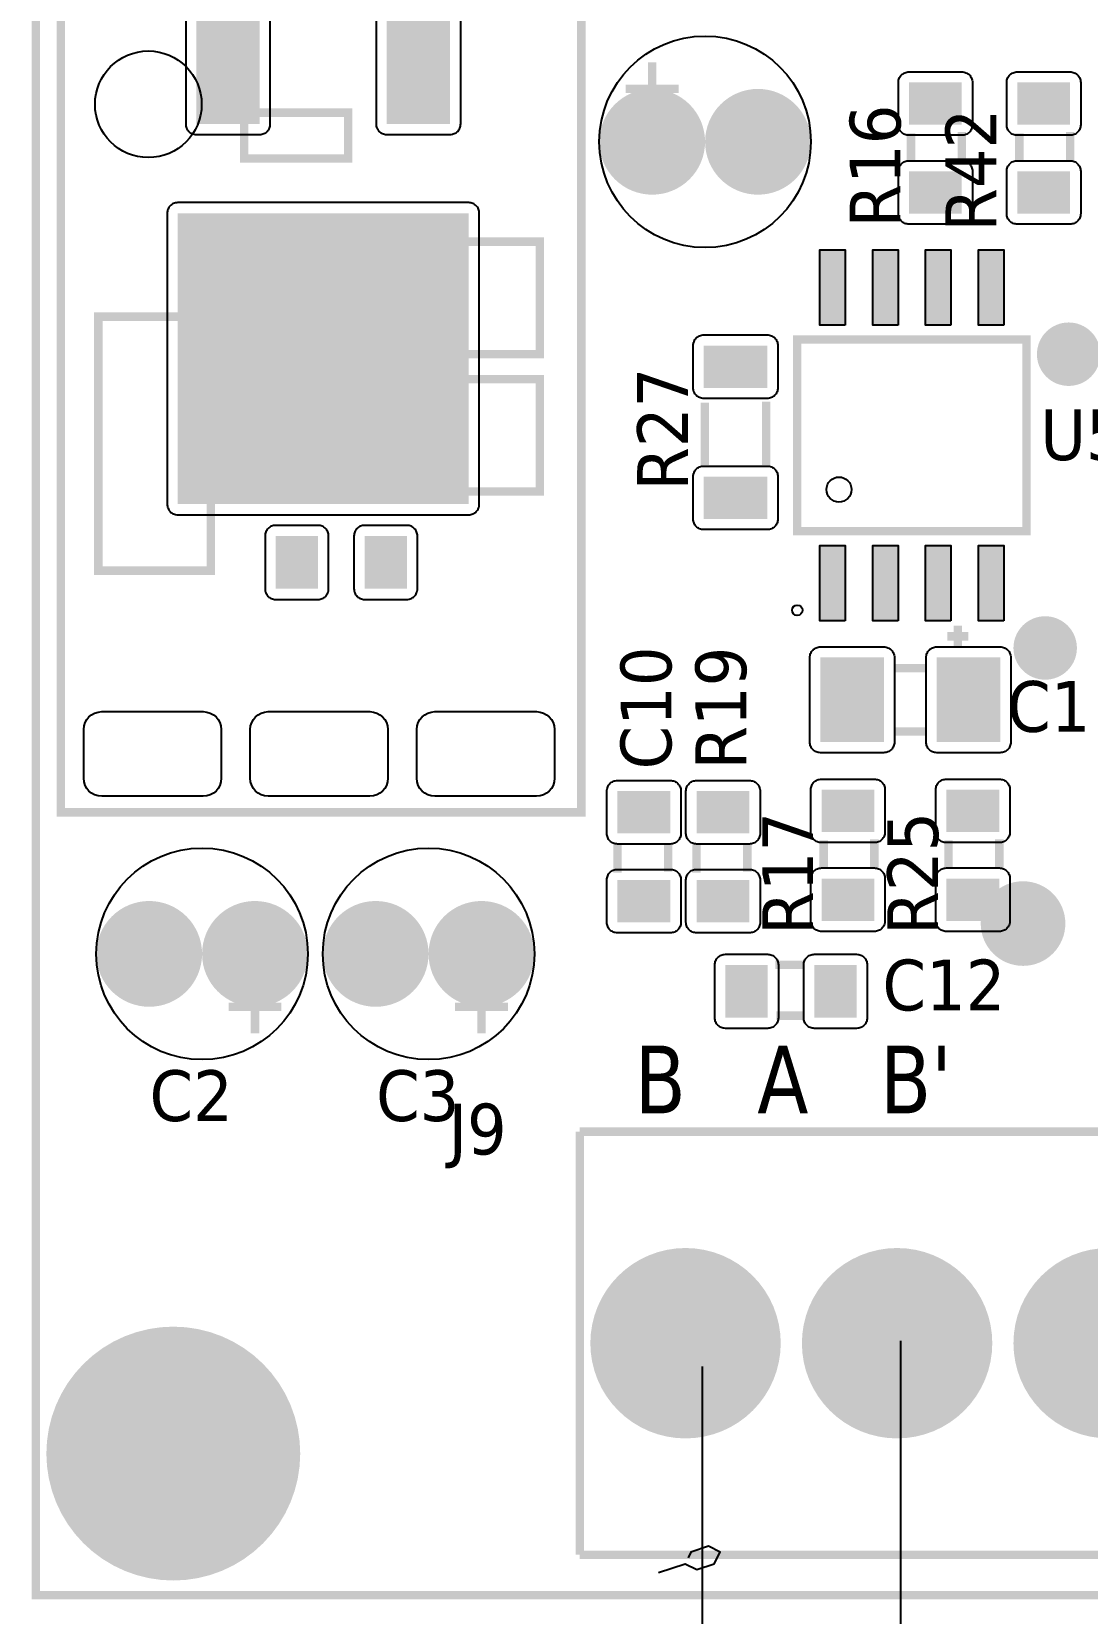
# Model space of a CAD drawing. Header units: millimetres. Extents: x 123.5 to 144.3, y 105.4 to 121.6.
# Drawn here: x 125.494 to 127.29, y 111.081 to 113.773 of the extents above; entities that cross this region are included whole.
import ezdxf

# ---------------------------------------------------------------- set-up
doc = ezdxf.new("R2010")
doc.units = ezdxf.units.MM
for name, color, linetype in [('DESC', 250, 'Continuous'), ('WIREFIXED', 7, 'Continuous'), ('WIRES', 7, 'Continuous')]:
    doc.layers.add(name, color=color, linetype=linetype)
doc.styles.get("Standard").update_dxf_attribs({"font": 'tahoma.ttf'})

# ---------------------------------------------------------------- blocks, each defined once
blk = doc.blocks.new('RPAD')
blk.add_trace([(-0.5, -0.5), (-0.5, 0.5), (0.5, -0.5), (0.5, 0.5)])
blk = doc.blocks.new('EPAD')
at = {"const_width": 0.5}
blk.add_lwpolyline([(-0.25, 0, 1), (0.25, 0, 1)], format="xyb", close=True, dxfattribs=at)
blk = doc.blocks.new('DIELEC-AUT006')
for points, const_width in [([(145.7768, 111.1683), (155.7749, 111.1683), (155.7749, 115.8809), (145.7768, 115.8809), (145.7768, 111.1683)], 0.012), ([(145.7768, 111.1683), (155.7749, 111.1683), (155.7749, 115.8809), (145.7768, 115.8809), (145.7768, 111.1683)], 0.012), ([(145.7768, 111.1683), (155.7749, 111.1683), (155.7749, 115.8809), (145.7768, 115.8809), (145.7768, 111.1683)], 0.012), ([(145.8123, 112.2785), (146.5504, 112.2785), (146.5504, 113.6663), (145.8123, 113.6663), (145.8123, 112.2785)], 0.012), ([(145.8123, 112.2785), (146.5504, 112.2785), (146.5504, 113.6663), (145.8123, 113.6663), (145.8123, 112.2785)], 0.012), ([(145.8123, 112.2785), (146.5504, 112.2785), (146.5504, 113.6663), (145.8123, 113.6663), (145.8123, 112.2785)], 0.012), ([(146.6508, 113.3418), (146.6508, 113.2668)], 0.012), ([(146.6508, 113.3418), (146.6508, 113.2668)], 0.012), ([(146.6508, 113.3418), (146.6508, 113.2668)], 0.012), ([(146.6133, 113.3043), (146.6883, 113.3043)], 0.012), ([(146.6133, 113.3043), (146.6883, 113.3043)], 0.012), ([(146.6133, 113.3043), (146.6883, 113.3043)], 0.012), ([(146.0721, 113.2057), (146.2197, 113.2057), (146.2197, 113.2707), (146.0721, 113.2707), (146.0721, 113.2057)], 0.012), ([(146.0721, 113.2057), (146.2197, 113.2057), (146.2197, 113.2707), (146.0721, 113.2707), (146.0721, 113.2057)], 0.012), ([(146.0721, 113.2057), (146.2197, 113.2057), (146.2197, 113.2707), (146.0721, 113.2707), (146.0721, 113.2057)], 0.012), ([(147.0179, 113.201), (147.0179, 113.2415)], 0.012), ([(147.0179, 113.201), (147.0179, 113.2415)], 0.012), ([(147.0179, 113.201), (147.0179, 113.2415)], 0.012), ([(147.0899, 113.201), (147.0899, 113.243)], 0.012), ([(147.0899, 113.201), (147.0899, 113.243)], 0.012), ([(147.0899, 113.201), (147.0899, 113.243)], 0.012), ([(147.1715, 113.201), (147.1715, 113.2415)], 0.012), ([(147.1715, 113.201), (147.1715, 113.2415)], 0.012), ([(147.1715, 113.201), (147.1715, 113.2415)], 0.012), ([(147.2435, 113.201), (147.2435, 113.243)], 0.012), ([(147.2435, 113.201), (147.2435, 113.243)], 0.012), ([(147.2435, 113.201), (147.2435, 113.243)], 0.012), ([(146.1312, 112.9281), (146.4914, 112.9281), (146.4914, 113.0876), (146.1312, 113.0876), (146.1312, 112.9281)], 0.012), ([(146.1312, 112.9281), (146.4914, 112.9281), (146.4914, 113.0876), (146.1312, 113.0876), (146.1312, 112.9281)], 0.012), ([(146.1312, 112.9281), (146.4914, 112.9281), (146.4914, 113.0876), (146.1312, 113.0876), (146.1312, 112.9281)], 0.012), ([(145.8654, 112.6211), (146.0249, 112.6211), (146.0249, 112.9813), (145.8654, 112.9813), (145.8654, 112.6211)], 0.012), ([(145.8654, 112.6211), (146.0249, 112.6211), (146.0249, 112.9813), (145.8654, 112.9813), (145.8654, 112.6211)], 0.012), ([(145.8654, 112.6211), (146.0249, 112.6211), (146.0249, 112.9813), (145.8654, 112.9813), (145.8654, 112.6211)], 0.012), ([(147.1814, 112.6772), (147.1814, 112.9488), (146.8566, 112.9488), (146.8566, 112.6772), (147.1814, 112.6772)], 0.0118), ([(147.1814, 112.6772), (147.1814, 112.9488), (146.8566, 112.9488), (146.8566, 112.6772), (147.1814, 112.6772)], 0.0118), ([(147.1814, 112.6772), (147.1814, 112.9488), (146.8566, 112.9488), (146.8566, 112.6772), (147.1814, 112.6772)], 0.0118), ([(146.1312, 112.7333), (146.4914, 112.7333), (146.4914, 112.8927), (146.1312, 112.8927), (146.1312, 112.7333)], 0.012), ([(146.1312, 112.7333), (146.4914, 112.7333), (146.4914, 112.8927), (146.1312, 112.8927), (146.1312, 112.7333)], 0.012), ([(146.1312, 112.7333), (146.4914, 112.7333), (146.4914, 112.8927), (146.1312, 112.8927), (146.1312, 112.7333)], 0.012), ([(146.7254, 112.8594), (146.7254, 112.7709)], 0.012), ([(146.7254, 112.8594), (146.7254, 112.7709)], 0.012), ([(146.7254, 112.8594), (146.7254, 112.7709)], 0.012), ([(146.8124, 112.8609), (146.8124, 112.7709)], 0.012), ([(146.8124, 112.8609), (146.8124, 112.7709)], 0.012), ([(146.8124, 112.8609), (146.8124, 112.7709)], 0.012), ([(147.0693, 112.528), (147.0993, 112.528)], 0.012), ([(147.0693, 112.528), (147.0993, 112.528)], 0.012), ([(147.0693, 112.528), (147.0993, 112.528)], 0.012), ([(147.0843, 112.543), (147.0843, 112.513)], 0.012), ([(147.0843, 112.543), (147.0843, 112.513)], 0.012), ([(147.0843, 112.543), (147.0843, 112.513)], 0.012), ([(146.9943, 112.483), (147.0393, 112.483)], 0.012), ([(146.9943, 112.483), (147.0393, 112.483)], 0.012), ([(146.9943, 112.483), (147.0393, 112.483)], 0.012), ([(146.9943, 112.393), (147.0393, 112.393)], 0.012), ([(146.9943, 112.393), (147.0393, 112.393)], 0.012), ([(146.9943, 112.393), (147.0393, 112.393)], 0.012), ([(146.6015, 112.235), (146.6015, 112.193)], 0.012), ([(146.6015, 112.235), (146.6015, 112.193)], 0.012), ([(146.6015, 112.235), (146.6015, 112.193)], 0.012), ([(146.6735, 112.235), (146.6735, 112.1945)], 0.012), ([(146.6735, 112.235), (146.6735, 112.1945)], 0.012), ([(146.6735, 112.235), (146.6735, 112.1945)], 0.012), ([(146.7137, 112.235), (146.7137, 112.193)], 0.012), ([(146.7137, 112.235), (146.7137, 112.193)], 0.012), ([(146.7137, 112.235), (146.7137, 112.193)], 0.012), ([(146.7857, 112.235), (146.7857, 112.1945)], 0.012), ([(146.7857, 112.235), (146.7857, 112.1945)], 0.012), ([(146.7857, 112.235), (146.7857, 112.1945)], 0.012), ([(146.8939, 112.198), (146.8939, 112.2385)], 0.012), ([(146.8939, 112.198), (146.8939, 112.2385)], 0.012), ([(146.8939, 112.198), (146.8939, 112.2385)], 0.012), ([(146.9659, 112.198), (146.9659, 112.24)], 0.012), ([(146.9659, 112.198), (146.9659, 112.24)], 0.012), ([(146.9659, 112.198), (146.9659, 112.24)], 0.012), ([(147.0711, 112.198), (147.0711, 112.2385)], 0.012), ([(147.0711, 112.198), (147.0711, 112.2385)], 0.012), ([(147.0711, 112.198), (147.0711, 112.2385)], 0.012), ([(147.1431, 112.198), (147.1431, 112.24)], 0.012), ([(147.1431, 112.198), (147.1431, 112.24)], 0.012), ([(147.1431, 112.198), (147.1431, 112.24)], 0.012), ([(146.8672, 112.0621), (146.8252, 112.0621)], 0.012), ([(146.8672, 112.0621), (146.8252, 112.0621)], 0.012), ([(146.8672, 112.0621), (146.8252, 112.0621)], 0.012), ([(146.0875, 111.9652), (146.0875, 112.0402)], 0.012), ([(146.0875, 111.9652), (146.0875, 112.0402)], 0.012), ([(146.0875, 111.9652), (146.0875, 112.0402)], 0.012), ([(146.4087, 111.9652), (146.4087, 112.0402)], 0.012), ([(146.4087, 111.9652), (146.4087, 112.0402)], 0.012), ([(146.4087, 111.9652), (146.4087, 112.0402)], 0.012), ([(146.125, 112.0027), (146.05, 112.0027)], 0.012), ([(146.125, 112.0027), (146.05, 112.0027)], 0.012), ([(146.125, 112.0027), (146.05, 112.0027)], 0.012), ([(146.4462, 112.0027), (146.3712, 112.0027)], 0.012), ([(146.4462, 112.0027), (146.3712, 112.0027)], 0.012), ([(146.4462, 112.0027), (146.3712, 112.0027)], 0.012), ([(146.8672, 111.9901), (146.8267, 111.9901)], 0.012), ([(146.8672, 111.9901), (146.8267, 111.9901)], 0.012), ([(146.8672, 111.9901), (146.8267, 111.9901)], 0.012), ([(146.5481, 111.8256), (146.5481, 111.2256)], 0.012), ([(147.4481, 111.8256), (146.5481, 111.8256)], 0.012), ([(146.5481, 111.8256), (146.5481, 111.2256)], 0.012), ([(147.4481, 111.8256), (146.5481, 111.8256)], 0.012), ([(146.5481, 111.8256), (146.5481, 111.2256)], 0.012), ([(147.4481, 111.8256), (146.5481, 111.8256)], 0.012), ([(146.5481, 111.2256), (147.4481, 111.2256)], 0.012), ([(146.5481, 111.2256), (147.4481, 111.2256)], 0.012), ([(146.5481, 111.2256), (147.4481, 111.2256)], 0.012)]:
    blk.add_lwpolyline(points, dxfattribs=dict(const_width=const_width))
for points in [[(145.9893, 113.4047), (145.9893, 113.2547), (145.9894, 113.2532), (145.9896, 113.2516), (145.99, 113.2502), (145.9905, 113.2488), (145.9911, 113.2475), (145.9918, 113.2463), (145.9927, 113.2451), (145.9936, 113.2441), (145.9947, 113.2431), (145.9958, 113.2422), (145.9971, 113.2415), (145.9984, 113.2409), (145.9998, 113.2404), (146.0012, 113.24), (146.0027, 113.2398), (146.0043, 113.2397), (146.0043, 113.2397), (146.0943, 113.2397), (146.0959, 113.2398), (146.0974, 113.24), (146.0988, 113.2404), (146.1002, 113.2409), (146.1015, 113.2415), (146.1028, 113.2422), (146.1039, 113.2431), (146.105, 113.2441), (146.1059, 113.2451), (146.1068, 113.2463), (146.1075, 113.2475), (146.1081, 113.2488), (146.1086, 113.2502), (146.109, 113.2516), (146.1092, 113.2532), (146.1093, 113.2547), (146.1093, 113.4047)], [(146.2593, 113.4047), (146.2593, 113.2547), (146.2594, 113.2532), (146.2596, 113.2516), (146.26, 113.2502), (146.2605, 113.2488), (146.2611, 113.2475), (146.2618, 113.2463), (146.2627, 113.2451), (146.2636, 113.2441), (146.2647, 113.2431), (146.2658, 113.2422), (146.2671, 113.2415), (146.2684, 113.2409), (146.2698, 113.2404), (146.2712, 113.24), (146.2727, 113.2398), (146.2743, 113.2397), (146.2743, 113.2397), (146.3643, 113.2397), (146.3659, 113.2398), (146.3674, 113.24), (146.3688, 113.2404), (146.3702, 113.2409), (146.3715, 113.2415), (146.3728, 113.2422), (146.3739, 113.2431), (146.375, 113.2441), (146.3759, 113.2451), (146.3768, 113.2463), (146.3775, 113.2475), (146.3781, 113.2488), (146.3786, 113.2502), (146.379, 113.2516), (146.3792, 113.2532), (146.3793, 113.2547), (146.3793, 113.4047)]]:
    blk.add_lwpolyline(points)
for points in [[(146.9999, 113.2535), (146.9999, 113.3135), (147, 113.315), (147.0002, 113.3165), (147.0006, 113.318), (147.0011, 113.3194), (147.0017, 113.3207), (147.0024, 113.3219), (147.0033, 113.3231), (147.0042, 113.3241), (147.0053, 113.3251), (147.0065, 113.3259), (147.0077, 113.3267), (147.009, 113.3273), (147.0104, 113.3278), (147.0118, 113.3282), (147.0134, 113.3284), (147.0149, 113.3285), (147.0899, 113.3285), (147.0915, 113.3284), (147.093, 113.3282), (147.0944, 113.3278), (147.0958, 113.3273), (147.0971, 113.3267), (147.0984, 113.3259), (147.0995, 113.3251), (147.1006, 113.3241), (147.1015, 113.3231), (147.1024, 113.3219), (147.1031, 113.3207), (147.1038, 113.3194), (147.1043, 113.318), (147.1046, 113.3165), (147.1048, 113.315), (147.1049, 113.3135), (147.1049, 113.2535), (147.1048, 113.2519), (147.1046, 113.2504), (147.1043, 113.2489), (147.1038, 113.2476), (147.1031, 113.2462), (147.1024, 113.245), (147.1015, 113.2439), (147.1006, 113.2428), (147.0995, 113.2418), (147.0984, 113.241), (147.0971, 113.2402), (147.0958, 113.2396), (147.0944, 113.2391), (147.093, 113.2388), (147.0915, 113.2385), (147.0899, 113.2385), (147.0149, 113.2385), (147.0134, 113.2385), (147.0118, 113.2388), (147.0104, 113.2391), (147.009, 113.2396), (147.0077, 113.2402), (147.0065, 113.241), (147.0053, 113.2418), (147.0042, 113.2428), (147.0033, 113.2439), (147.0024, 113.245), (147.0017, 113.2462), (147.0011, 113.2476), (147.0006, 113.2489), (147.0002, 113.2504), (147, 113.2519), (146.9999, 113.2535)], [(147.1535, 113.2535), (147.1535, 113.3135), (147.1535, 113.315), (147.1538, 113.3165), (147.1541, 113.318), (147.1546, 113.3194), (147.1552, 113.3207), (147.156, 113.3219), (147.1568, 113.3231), (147.1578, 113.3241), (147.1589, 113.3251), (147.16, 113.3259), (147.1612, 113.3267), (147.1626, 113.3273), (147.1639, 113.3278), (147.1654, 113.3282), (147.1669, 113.3284), (147.1685, 113.3285), (147.2435, 113.3285), (147.245, 113.3284), (147.2465, 113.3282), (147.248, 113.3278), (147.2494, 113.3273), (147.2507, 113.3267), (147.2519, 113.3259), (147.2531, 113.3251), (147.2541, 113.3241), (147.2551, 113.3231), (147.2559, 113.3219), (147.2567, 113.3207), (147.2573, 113.3194), (147.2578, 113.318), (147.2582, 113.3165), (147.2584, 113.315), (147.2585, 113.3135), (147.2585, 113.2535), (147.2584, 113.2519), (147.2582, 113.2504), (147.2578, 113.2489), (147.2573, 113.2476), (147.2567, 113.2462), (147.2559, 113.245), (147.2551, 113.2439), (147.2541, 113.2428), (147.2531, 113.2418), (147.2519, 113.241), (147.2507, 113.2402), (147.2494, 113.2396), (147.248, 113.2391), (147.2465, 113.2388), (147.245, 113.2385), (147.2435, 113.2385), (147.1685, 113.2385), (147.1669, 113.2385), (147.1654, 113.2388), (147.1639, 113.2391), (147.1626, 113.2396), (147.1612, 113.2402), (147.16, 113.241), (147.1589, 113.2418), (147.1578, 113.2428), (147.1568, 113.2439), (147.156, 113.245), (147.1552, 113.2462), (147.1546, 113.2476), (147.1541, 113.2489), (147.1538, 113.2504), (147.1535, 113.2519), (147.1535, 113.2535)], [(146.9999, 113.1275), (146.9999, 113.1875), (147, 113.189), (147.0002, 113.1905), (147.0006, 113.192), (147.0011, 113.1934), (147.0017, 113.1947), (147.0024, 113.1959), (147.0033, 113.1971), (147.0042, 113.1981), (147.0053, 113.1991), (147.0065, 113.1999), (147.0077, 113.2007), (147.009, 113.2013), (147.0104, 113.2018), (147.0118, 113.2022), (147.0134, 113.2024), (147.0149, 113.2025), (147.0899, 113.2025), (147.0915, 113.2024), (147.093, 113.2022), (147.0944, 113.2018), (147.0958, 113.2013), (147.0971, 113.2007), (147.0984, 113.1999), (147.0995, 113.1991), (147.1006, 113.1981), (147.1015, 113.1971), (147.1024, 113.1959), (147.1031, 113.1947), (147.1038, 113.1934), (147.1043, 113.192), (147.1046, 113.1905), (147.1048, 113.189), (147.1049, 113.1875), (147.1049, 113.1275), (147.1048, 113.1259), (147.1046, 113.1244), (147.1043, 113.1229), (147.1038, 113.1216), (147.1031, 113.1202), (147.1024, 113.119), (147.1015, 113.1179), (147.1006, 113.1168), (147.0995, 113.1158), (147.0984, 113.115), (147.0971, 113.1142), (147.0958, 113.1136), (147.0944, 113.1131), (147.093, 113.1128), (147.0915, 113.1125), (147.0899, 113.1125), (147.0149, 113.1125), (147.0134, 113.1125), (147.0118, 113.1128), (147.0104, 113.1131), (147.009, 113.1136), (147.0077, 113.1142), (147.0065, 113.115), (147.0053, 113.1158), (147.0042, 113.1168), (147.0033, 113.1179), (147.0024, 113.119), (147.0017, 113.1202), (147.0011, 113.1216), (147.0006, 113.1229), (147.0002, 113.1244), (147, 113.1259), (146.9999, 113.1275)], [(147.1535, 113.1275), (147.1535, 113.1875), (147.1535, 113.189), (147.1538, 113.1905), (147.1541, 113.192), (147.1546, 113.1934), (147.1552, 113.1947), (147.156, 113.1959), (147.1568, 113.1971), (147.1578, 113.1981), (147.1589, 113.1991), (147.16, 113.1999), (147.1612, 113.2007), (147.1626, 113.2013), (147.1639, 113.2018), (147.1654, 113.2022), (147.1669, 113.2024), (147.1685, 113.2025), (147.2435, 113.2025), (147.245, 113.2024), (147.2465, 113.2022), (147.248, 113.2018), (147.2494, 113.2013), (147.2507, 113.2007), (147.2519, 113.1999), (147.2531, 113.1991), (147.2541, 113.1981), (147.2551, 113.1971), (147.2559, 113.1959), (147.2567, 113.1947), (147.2573, 113.1934), (147.2578, 113.192), (147.2582, 113.1905), (147.2584, 113.189), (147.2585, 113.1875), (147.2585, 113.1275), (147.2584, 113.1259), (147.2582, 113.1244), (147.2578, 113.1229), (147.2573, 113.1216), (147.2567, 113.1202), (147.2559, 113.119), (147.2551, 113.1179), (147.2541, 113.1168), (147.2531, 113.1158), (147.2519, 113.115), (147.2507, 113.1142), (147.2494, 113.1136), (147.248, 113.1131), (147.2465, 113.1128), (147.245, 113.1125), (147.2435, 113.1125), (147.1685, 113.1125), (147.1669, 113.1125), (147.1654, 113.1128), (147.1639, 113.1131), (147.1626, 113.1136), (147.1612, 113.1142), (147.16, 113.115), (147.1589, 113.1158), (147.1578, 113.1168), (147.1568, 113.1179), (147.156, 113.119), (147.1552, 113.1202), (147.1546, 113.1216), (147.1541, 113.1229), (147.1538, 113.1244), (147.1535, 113.1259), (147.1535, 113.1275)], [(145.9781, 112.7005), (146.3906, 112.7005), (146.3921, 112.7005), (146.3936, 112.7008), (146.3951, 112.7011), (146.3965, 112.7016), (146.3978, 112.7022), (146.399, 112.703), (146.4002, 112.7038), (146.4012, 112.7048), (146.4022, 112.7059), (146.403, 112.707), (146.4038, 112.7082), (146.4044, 112.7096), (146.4049, 112.7109), (146.4053, 112.7124), (146.4055, 112.7139), (146.4056, 112.7155), (146.4056, 113.128), (146.4055, 113.1295), (146.4053, 113.131), (146.4049, 113.1325), (146.4044, 113.1339), (146.4038, 113.1352), (146.403, 113.1364), (146.4022, 113.1376), (146.4012, 113.1386), (146.4002, 113.1396), (146.399, 113.1404), (146.3978, 113.1412), (146.3965, 113.1418), (146.3951, 113.1423), (146.3936, 113.1427), (146.3921, 113.1429), (146.3906, 113.143), (145.9781, 113.143), (145.9765, 113.1429), (145.975, 113.1427), (145.9735, 113.1423), (145.9721, 113.1418), (145.9708, 113.1412), (145.9696, 113.1404), (145.9684, 113.1396), (145.9674, 113.1386), (145.9664, 113.1376), (145.9656, 113.1364), (145.9648, 113.1352), (145.9642, 113.1339), (145.9637, 113.1325), (145.9634, 113.131), (145.9631, 113.1295), (145.9631, 113.128), (145.9631, 112.7155), (145.9631, 112.7139), (145.9634, 112.7124), (145.9637, 112.7109), (145.9642, 112.7096), (145.9648, 112.7082), (145.9656, 112.707), (145.9664, 112.7059), (145.9674, 112.7048), (145.9684, 112.7038), (145.9696, 112.703), (145.9708, 112.7022), (145.9721, 112.7016), (145.9735, 112.7011), (145.975, 112.7008), (145.9765, 112.7005), (145.9781, 112.7005)], [(146.9245, 112.9694), (146.8885, 112.9694), (146.8885, 113.0759), (146.9245, 113.0759), (146.9245, 112.9694)], [(146.9995, 112.9694), (146.9635, 112.9694), (146.9635, 113.0759), (146.9995, 113.0759), (146.9995, 112.9694)], [(147.0745, 112.9694), (147.0385, 112.9694), (147.0385, 113.0759), (147.0745, 113.0759), (147.0745, 112.9694)], [(147.1495, 112.9694), (147.1135, 112.9694), (147.1135, 113.0759), (147.1495, 113.0759), (147.1495, 112.9694)], [(146.8289, 112.9404), (146.8289, 112.8804), (146.8289, 112.8789), (146.8286, 112.8774), (146.8283, 112.8759), (146.8278, 112.8745), (146.8272, 112.8732), (146.8264, 112.872), (146.8256, 112.8708), (146.8246, 112.8698), (146.8236, 112.8688), (146.8224, 112.8679), (146.8212, 112.8672), (146.8199, 112.8666), (146.8185, 112.8661), (146.817, 112.8657), (146.8155, 112.8655), (146.8139, 112.8654), (146.7239, 112.8654), (146.7224, 112.8655), (146.7209, 112.8657), (146.7194, 112.8661), (146.718, 112.8666), (146.7167, 112.8672), (146.7155, 112.8679), (146.7143, 112.8688), (146.7133, 112.8698), (146.7123, 112.8708), (146.7115, 112.872), (146.7107, 112.8732), (146.7101, 112.8745), (146.7096, 112.8759), (146.7092, 112.8774), (146.709, 112.8789), (146.7089, 112.8804), (146.7089, 112.9404), (146.709, 112.942), (146.7092, 112.9435), (146.7096, 112.9449), (146.7101, 112.9463), (146.7107, 112.9476), (146.7115, 112.9489), (146.7123, 112.95), (146.7133, 112.9511), (146.7143, 112.9521), (146.7155, 112.9529), (146.7167, 112.9536), (146.718, 112.9543), (146.7194, 112.9548), (146.7209, 112.9551), (146.7224, 112.9554), (146.7239, 112.9554), (146.8139, 112.9554), (146.8155, 112.9554), (146.817, 112.9551), (146.8185, 112.9548), (146.8199, 112.9543), (146.8212, 112.9536), (146.8224, 112.9529), (146.8236, 112.9521), (146.8246, 112.9511), (146.8256, 112.95), (146.8264, 112.9489), (146.8272, 112.9476), (146.8278, 112.9463), (146.8283, 112.9449), (146.8286, 112.9435), (146.8289, 112.942), (146.8289, 112.9404)], [(146.8289, 112.7544), (146.8289, 112.6944), (146.8289, 112.6929), (146.8286, 112.6914), (146.8283, 112.6899), (146.8278, 112.6885), (146.8272, 112.6872), (146.8264, 112.686), (146.8256, 112.6848), (146.8246, 112.6838), (146.8236, 112.6828), (146.8224, 112.6819), (146.8212, 112.6812), (146.8199, 112.6806), (146.8185, 112.6801), (146.817, 112.6797), (146.8155, 112.6795), (146.8139, 112.6794), (146.7239, 112.6794), (146.7224, 112.6795), (146.7209, 112.6797), (146.7194, 112.6801), (146.718, 112.6806), (146.7167, 112.6812), (146.7155, 112.6819), (146.7143, 112.6828), (146.7133, 112.6838), (146.7123, 112.6848), (146.7115, 112.686), (146.7107, 112.6872), (146.7101, 112.6885), (146.7096, 112.6899), (146.7092, 112.6914), (146.709, 112.6929), (146.7089, 112.6944), (146.7089, 112.7544), (146.709, 112.756), (146.7092, 112.7575), (146.7096, 112.7589), (146.7101, 112.7603), (146.7107, 112.7616), (146.7115, 112.7629), (146.7123, 112.764), (146.7133, 112.7651), (146.7143, 112.7661), (146.7155, 112.7669), (146.7167, 112.7676), (146.718, 112.7683), (146.7194, 112.7688), (146.7209, 112.7691), (146.7224, 112.7694), (146.7239, 112.7694), (146.8139, 112.7694), (146.8155, 112.7694), (146.817, 112.7691), (146.8185, 112.7688), (146.8199, 112.7683), (146.8212, 112.7676), (146.8224, 112.7669), (146.8236, 112.7661), (146.8246, 112.7651), (146.8256, 112.764), (146.8264, 112.7629), (146.8272, 112.7616), (146.8278, 112.7603), (146.8283, 112.7589), (146.8286, 112.7575), (146.8289, 112.756), (146.8289, 112.7544)], [(146.1169, 112.5804), (146.1769, 112.5804), (146.1784, 112.5804), (146.18, 112.5807), (146.1814, 112.581), (146.1828, 112.5815), (146.1841, 112.5821), (146.1853, 112.5829), (146.1865, 112.5837), (146.1875, 112.5847), (146.1885, 112.5858), (146.1894, 112.5869), (146.1901, 112.5881), (146.1907, 112.5895), (146.1912, 112.5908), (146.1916, 112.5923), (146.1918, 112.5938), (146.1919, 112.5954), (146.1919, 112.6704), (146.1918, 112.6719), (146.1916, 112.6734), (146.1912, 112.6749), (146.1907, 112.6763), (146.1901, 112.6776), (146.1894, 112.6788), (146.1885, 112.68), (146.1875, 112.681), (146.1865, 112.682), (146.1853, 112.6828), (146.1841, 112.6836), (146.1828, 112.6842), (146.1814, 112.6847), (146.18, 112.6851), (146.1784, 112.6853), (146.1769, 112.6854), (146.1169, 112.6854), (146.1153, 112.6853), (146.1138, 112.6851), (146.1124, 112.6847), (146.111, 112.6842), (146.1097, 112.6836), (146.1084, 112.6828), (146.1073, 112.682), (146.1062, 112.681), (146.1053, 112.68), (146.1044, 112.6788), (146.1037, 112.6776), (146.103, 112.6763), (146.1025, 112.6749), (146.1022, 112.6734), (146.102, 112.6719), (146.1019, 112.6704), (146.1019, 112.5954), (146.102, 112.5938), (146.1022, 112.5923), (146.1025, 112.5908), (146.103, 112.5895), (146.1037, 112.5881), (146.1044, 112.5869), (146.1053, 112.5858), (146.1062, 112.5847), (146.1073, 112.5837), (146.1084, 112.5829), (146.1097, 112.5821), (146.111, 112.5815), (146.1124, 112.581), (146.1138, 112.5807), (146.1153, 112.5804), (146.1169, 112.5804)], [(146.2429, 112.5804), (146.3029, 112.5804), (146.3044, 112.5804), (146.306, 112.5807), (146.3074, 112.581), (146.3088, 112.5815), (146.3101, 112.5821), (146.3113, 112.5829), (146.3125, 112.5837), (146.3135, 112.5847), (146.3145, 112.5858), (146.3154, 112.5869), (146.3161, 112.5881), (146.3167, 112.5895), (146.3172, 112.5908), (146.3176, 112.5923), (146.3178, 112.5938), (146.3179, 112.5954), (146.3179, 112.6704), (146.3178, 112.6719), (146.3176, 112.6734), (146.3172, 112.6749), (146.3167, 112.6763), (146.3161, 112.6776), (146.3154, 112.6788), (146.3145, 112.68), (146.3135, 112.681), (146.3125, 112.682), (146.3113, 112.6828), (146.3101, 112.6836), (146.3088, 112.6842), (146.3074, 112.6847), (146.306, 112.6851), (146.3044, 112.6853), (146.3029, 112.6854), (146.2429, 112.6854), (146.2413, 112.6853), (146.2398, 112.6851), (146.2384, 112.6847), (146.237, 112.6842), (146.2357, 112.6836), (146.2344, 112.6828), (146.2333, 112.682), (146.2322, 112.681), (146.2313, 112.68), (146.2304, 112.6788), (146.2297, 112.6776), (146.229, 112.6763), (146.2285, 112.6749), (146.2282, 112.6734), (146.228, 112.6719), (146.2279, 112.6704), (146.2279, 112.5954), (146.228, 112.5938), (146.2282, 112.5923), (146.2285, 112.5908), (146.229, 112.5895), (146.2297, 112.5881), (146.2304, 112.5869), (146.2313, 112.5858), (146.2322, 112.5847), (146.2333, 112.5837), (146.2344, 112.5829), (146.2357, 112.5821), (146.237, 112.5815), (146.2384, 112.581), (146.2398, 112.5807), (146.2413, 112.5804), (146.2429, 112.5804)], [(146.9245, 112.5501), (146.8885, 112.5501), (146.8885, 112.6566), (146.9245, 112.6566), (146.9245, 112.5501)], [(146.9995, 112.5501), (146.9635, 112.5501), (146.9635, 112.6566), (146.9995, 112.6566), (146.9995, 112.5501)], [(147.0745, 112.5501), (147.0385, 112.5501), (147.0385, 112.6566), (147.0745, 112.6566), (147.0745, 112.5501)], [(147.1495, 112.5501), (147.1135, 112.5501), (147.1135, 112.6566), (147.1495, 112.6566), (147.1495, 112.5501)], [(146.8893, 112.513), (146.9793, 112.513), (146.9809, 112.5129), (146.9824, 112.5127), (146.9838, 112.5123), (146.9852, 112.5118), (146.9865, 112.5112), (146.9878, 112.5105), (146.9889, 112.5096), (146.99, 112.5086), (146.9909, 112.5076), (146.9918, 112.5064), (146.9925, 112.5052), (146.9931, 112.5039), (146.9936, 112.5025), (146.994, 112.5011), (146.9942, 112.4995), (146.9943, 112.498), (146.9943, 112.378), (146.9942, 112.3764), (146.994, 112.3749), (146.9936, 112.3735), (146.9931, 112.3721), (146.9925, 112.3708), (146.9918, 112.3695), (146.9909, 112.3684), (146.99, 112.3673), (146.9889, 112.3664), (146.9878, 112.3655), (146.9865, 112.3648), (146.9852, 112.3641), (146.9838, 112.3636), (146.9824, 112.3633), (146.9809, 112.3631), (146.9793, 112.363), (146.8893, 112.363), (146.8877, 112.3631), (146.8862, 112.3633), (146.8848, 112.3636), (146.8834, 112.3641), (146.8821, 112.3648), (146.8808, 112.3655), (146.8797, 112.3664), (146.8786, 112.3673), (146.8777, 112.3684), (146.8768, 112.3695), (146.8761, 112.3708), (146.8755, 112.3721), (146.875, 112.3735), (146.8746, 112.3749), (146.8744, 112.3764), (146.8743, 112.378), (146.8743, 112.498), (146.8744, 112.4995), (146.8746, 112.5011), (146.875, 112.5025), (146.8755, 112.5039), (146.8761, 112.5052), (146.8768, 112.5064), (146.8777, 112.5076), (146.8786, 112.5086), (146.8797, 112.5096), (146.8808, 112.5105), (146.8821, 112.5112), (146.8834, 112.5118), (146.8848, 112.5123), (146.8862, 112.5127), (146.8877, 112.5129), (146.8893, 112.513)], [(147.0543, 112.513), (147.1443, 112.513), (147.1459, 112.5129), (147.1474, 112.5127), (147.1488, 112.5123), (147.1502, 112.5118), (147.1515, 112.5112), (147.1528, 112.5105), (147.1539, 112.5096), (147.155, 112.5086), (147.1559, 112.5076), (147.1568, 112.5064), (147.1575, 112.5052), (147.1581, 112.5039), (147.1586, 112.5025), (147.159, 112.5011), (147.1592, 112.4995), (147.1593, 112.498), (147.1593, 112.378), (147.1592, 112.3764), (147.159, 112.3749), (147.1586, 112.3735), (147.1581, 112.3721), (147.1575, 112.3708), (147.1568, 112.3695), (147.1559, 112.3684), (147.155, 112.3673), (147.1539, 112.3664), (147.1528, 112.3655), (147.1515, 112.3648), (147.1502, 112.3641), (147.1488, 112.3636), (147.1474, 112.3633), (147.1459, 112.3631), (147.1443, 112.363), (147.0543, 112.363), (147.0527, 112.3631), (147.0512, 112.3633), (147.0498, 112.3636), (147.0484, 112.3641), (147.0471, 112.3648), (147.0458, 112.3655), (147.0447, 112.3664), (147.0436, 112.3673), (147.0427, 112.3684), (147.0418, 112.3695), (147.0411, 112.3708), (147.0405, 112.3721), (147.04, 112.3735), (147.0396, 112.3749), (147.0394, 112.3764), (147.0393, 112.378), (147.0393, 112.498), (147.0394, 112.4995), (147.0396, 112.5011), (147.04, 112.5025), (147.0405, 112.5039), (147.0411, 112.5052), (147.0418, 112.5064), (147.0427, 112.5076), (147.0436, 112.5086), (147.0447, 112.5096), (147.0458, 112.5105), (147.0471, 112.5112), (147.0484, 112.5118), (147.0498, 112.5123), (147.0512, 112.5127), (147.0527, 112.5129), (147.0543, 112.513)], [(146.0397, 112.3957), (146.0397, 112.3267), (146.0392, 112.3215), (146.0377, 112.3167), (146.0354, 112.3123), (146.0323, 112.3086), (146.0285, 112.3055), (146.0242, 112.3032), (146.0194, 112.3017), (146.0142, 112.3012), (145.8702, 112.3012), (145.865, 112.3017), (145.8601, 112.3032), (145.8558, 112.3055), (145.852, 112.3086), (145.849, 112.3123), (145.8466, 112.3167), (145.8452, 112.3215), (145.8447, 112.3267), (145.8447, 112.3957), (145.8452, 112.4009), (145.8466, 112.4057), (145.849, 112.4101), (145.852, 112.4138), (145.8558, 112.4169), (145.8601, 112.4192), (145.865, 112.4207), (145.8702, 112.4212), (146.0142, 112.4212), (146.0194, 112.4207), (146.0242, 112.4192), (146.0285, 112.4169), (146.0323, 112.4138), (146.0354, 112.4101), (146.0377, 112.4057), (146.0392, 112.4009), (146.0397, 112.3957)], [(146.2759, 112.3957), (146.2759, 112.3267), (146.2754, 112.3215), (146.2739, 112.3167), (146.2716, 112.3123), (146.2685, 112.3086), (146.2648, 112.3055), (146.2604, 112.3032), (146.2556, 112.3017), (146.2504, 112.3012), (146.1064, 112.3012), (146.1012, 112.3017), (146.0964, 112.3032), (146.092, 112.3055), (146.0883, 112.3086), (146.0852, 112.3123), (146.0829, 112.3167), (146.0814, 112.3215), (146.0809, 112.3267), (146.0809, 112.3957), (146.0814, 112.4009), (146.0829, 112.4057), (146.0852, 112.4101), (146.0883, 112.4138), (146.092, 112.4169), (146.0964, 112.4192), (146.1012, 112.4207), (146.1064, 112.4212), (146.2504, 112.4212), (146.2556, 112.4207), (146.2604, 112.4192), (146.2648, 112.4169), (146.2685, 112.4138), (146.2716, 112.4101), (146.2739, 112.4057), (146.2754, 112.4009), (146.2759, 112.3957)], [(146.5121, 112.3957), (146.5121, 112.3267), (146.5116, 112.3215), (146.5102, 112.3167), (146.5078, 112.3123), (146.5047, 112.3086), (146.501, 112.3055), (146.4967, 112.3032), (146.4918, 112.3017), (146.4866, 112.3012), (146.3426, 112.3012), (146.3374, 112.3017), (146.3326, 112.3032), (146.3282, 112.3055), (146.3245, 112.3086), (146.3214, 112.3123), (146.3191, 112.3167), (146.3176, 112.3215), (146.3171, 112.3267), (146.3171, 112.3957), (146.3176, 112.4009), (146.3191, 112.4057), (146.3214, 112.4101), (146.3245, 112.4138), (146.3282, 112.4169), (146.3326, 112.4192), (146.3374, 112.4207), (146.3426, 112.4212), (146.4866, 112.4212), (146.4918, 112.4207), (146.4967, 112.4192), (146.501, 112.4169), (146.5047, 112.4138), (146.5078, 112.4101), (146.5102, 112.4057), (146.5116, 112.4009), (146.5121, 112.3957)], [(146.6915, 112.3085), (146.6915, 112.2485), (146.6915, 112.247), (146.6912, 112.2455), (146.6909, 112.244), (146.6904, 112.2426), (146.6897, 112.2413), (146.689, 112.2401), (146.6882, 112.2389), (146.6872, 112.2379), (146.6861, 112.2369), (146.685, 112.2361), (146.6837, 112.2353), (146.6824, 112.2347), (146.681, 112.2342), (146.6796, 112.2338), (146.6781, 112.2336), (146.6765, 112.2335), (146.6015, 112.2335), (146.6, 112.2336), (146.5985, 112.2338), (146.597, 112.2342), (146.5956, 112.2347), (146.5943, 112.2353), (146.5931, 112.2361), (146.5919, 112.2369), (146.5909, 112.2379), (146.5899, 112.2389), (146.589, 112.2401), (146.5883, 112.2413), (146.5877, 112.2426), (146.5872, 112.244), (146.5868, 112.2455), (146.5866, 112.247), (146.5865, 112.2485), (146.5865, 112.3085), (146.5866, 112.3101), (146.5868, 112.3116), (146.5872, 112.3131), (146.5877, 112.3144), (146.5883, 112.3158), (146.589, 112.317), (146.5899, 112.3181), (146.5909, 112.3192), (146.5919, 112.3202), (146.5931, 112.321), (146.5943, 112.3218), (146.5956, 112.3224), (146.597, 112.3229), (146.5985, 112.3232), (146.6, 112.3235), (146.6015, 112.3235), (146.6765, 112.3235), (146.6781, 112.3235), (146.6796, 112.3232), (146.681, 112.3229), (146.6824, 112.3224), (146.6837, 112.3218), (146.685, 112.321), (146.6861, 112.3202), (146.6872, 112.3192), (146.6882, 112.3181), (146.689, 112.317), (146.6897, 112.3158), (146.6904, 112.3144), (146.6909, 112.3131), (146.6912, 112.3116), (146.6915, 112.3101), (146.6915, 112.3085)], [(146.8037, 112.3085), (146.8037, 112.2485), (146.8037, 112.247), (146.8034, 112.2455), (146.8031, 112.244), (146.8026, 112.2426), (146.802, 112.2413), (146.8012, 112.2401), (146.8004, 112.2389), (146.7994, 112.2379), (146.7983, 112.2369), (146.7972, 112.2361), (146.7959, 112.2353), (146.7946, 112.2347), (146.7932, 112.2342), (146.7918, 112.2338), (146.7903, 112.2336), (146.7887, 112.2335), (146.7137, 112.2335), (146.7122, 112.2336), (146.7107, 112.2338), (146.7092, 112.2342), (146.7078, 112.2347), (146.7065, 112.2353), (146.7053, 112.2361), (146.7041, 112.2369), (146.7031, 112.2379), (146.7021, 112.2389), (146.7013, 112.2401), (146.7005, 112.2413), (146.6999, 112.2426), (146.6994, 112.244), (146.699, 112.2455), (146.6988, 112.247), (146.6987, 112.2485), (146.6987, 112.3085), (146.6988, 112.3101), (146.699, 112.3116), (146.6994, 112.3131), (146.6999, 112.3144), (146.7005, 112.3158), (146.7013, 112.317), (146.7021, 112.3181), (146.7031, 112.3192), (146.7041, 112.3202), (146.7053, 112.321), (146.7065, 112.3218), (146.7078, 112.3224), (146.7092, 112.3229), (146.7107, 112.3232), (146.7122, 112.3235), (146.7137, 112.3235), (146.7887, 112.3235), (146.7903, 112.3235), (146.7918, 112.3232), (146.7932, 112.3229), (146.7946, 112.3224), (146.7959, 112.3218), (146.7972, 112.321), (146.7983, 112.3202), (146.7994, 112.3192), (146.8004, 112.3181), (146.8012, 112.317), (146.802, 112.3158), (146.8026, 112.3144), (146.8031, 112.3131), (146.8034, 112.3116), (146.8037, 112.3101), (146.8037, 112.3085)], [(146.8759, 112.2505), (146.8759, 112.3105), (146.876, 112.3121), (146.8762, 112.3136), (146.8766, 112.315), (146.8771, 112.3164), (146.8777, 112.3177), (146.8784, 112.319), (146.8793, 112.3201), (146.8802, 112.3212), (146.8813, 112.3221), (146.8824, 112.323), (146.8837, 112.3237), (146.885, 112.3244), (146.8864, 112.3249), (146.8878, 112.3252), (146.8893, 112.3254), (146.8909, 112.3255), (146.9659, 112.3255), (146.9675, 112.3254), (146.969, 112.3252), (146.9704, 112.3249), (146.9718, 112.3244), (146.9731, 112.3237), (146.9744, 112.323), (146.9755, 112.3221), (146.9766, 112.3212), (146.9775, 112.3201), (146.9784, 112.319), (146.9791, 112.3177), (146.9797, 112.3164), (146.9802, 112.315), (146.9806, 112.3136), (146.9808, 112.3121), (146.9809, 112.3105), (146.9809, 112.2505), (146.9808, 112.249), (146.9806, 112.2475), (146.9802, 112.246), (146.9797, 112.2446), (146.9791, 112.2433), (146.9784, 112.2421), (146.9775, 112.2409), (146.9766, 112.2399), (146.9755, 112.2389), (146.9744, 112.238), (146.9731, 112.2373), (146.9718, 112.2367), (146.9704, 112.2362), (146.969, 112.2358), (146.9675, 112.2356), (146.9659, 112.2355), (146.8909, 112.2355), (146.8893, 112.2356), (146.8878, 112.2358), (146.8864, 112.2362), (146.885, 112.2367), (146.8837, 112.2373), (146.8824, 112.238), (146.8813, 112.2389), (146.8802, 112.2399), (146.8793, 112.2409), (146.8784, 112.2421), (146.8777, 112.2433), (146.8771, 112.2446), (146.8766, 112.246), (146.8762, 112.2475), (146.876, 112.249), (146.8759, 112.2505)], [(147.0531, 112.2505), (147.0531, 112.3105), (147.0531, 112.3121), (147.0534, 112.3136), (147.0537, 112.315), (147.0542, 112.3164), (147.0548, 112.3177), (147.0556, 112.319), (147.0564, 112.3201), (147.0574, 112.3212), (147.0585, 112.3221), (147.0596, 112.323), (147.0608, 112.3237), (147.0622, 112.3244), (147.0635, 112.3249), (147.065, 112.3252), (147.0665, 112.3254), (147.0681, 112.3255), (147.1431, 112.3255), (147.1446, 112.3254), (147.1461, 112.3252), (147.1476, 112.3249), (147.149, 112.3244), (147.1503, 112.3237), (147.1515, 112.323), (147.1527, 112.3221), (147.1537, 112.3212), (147.1547, 112.3201), (147.1555, 112.319), (147.1563, 112.3177), (147.1569, 112.3164), (147.1574, 112.315), (147.1578, 112.3136), (147.158, 112.3121), (147.1581, 112.3105), (147.1581, 112.2505), (147.158, 112.249), (147.1578, 112.2475), (147.1574, 112.246), (147.1569, 112.2446), (147.1563, 112.2433), (147.1555, 112.2421), (147.1547, 112.2409), (147.1537, 112.2399), (147.1527, 112.2389), (147.1515, 112.238), (147.1503, 112.2373), (147.149, 112.2367), (147.1476, 112.2362), (147.1461, 112.2358), (147.1446, 112.2356), (147.1431, 112.2355), (147.0681, 112.2355), (147.0665, 112.2356), (147.065, 112.2358), (147.0635, 112.2362), (147.0622, 112.2367), (147.0608, 112.2373), (147.0596, 112.238), (147.0585, 112.2389), (147.0574, 112.2399), (147.0564, 112.2409), (147.0556, 112.2421), (147.0548, 112.2433), (147.0542, 112.2446), (147.0537, 112.246), (147.0534, 112.2475), (147.0531, 112.249), (147.0531, 112.2505)], [(146.6915, 112.1825), (146.6915, 112.1225), (146.6915, 112.121), (146.6912, 112.1195), (146.6909, 112.118), (146.6904, 112.1166), (146.6897, 112.1153), (146.689, 112.1141), (146.6882, 112.1129), (146.6872, 112.1119), (146.6861, 112.1109), (146.685, 112.1101), (146.6837, 112.1093), (146.6824, 112.1087), (146.681, 112.1082), (146.6796, 112.1078), (146.6781, 112.1076), (146.6765, 112.1075), (146.6015, 112.1075), (146.6, 112.1076), (146.5985, 112.1078), (146.597, 112.1082), (146.5956, 112.1087), (146.5943, 112.1093), (146.5931, 112.1101), (146.5919, 112.1109), (146.5909, 112.1119), (146.5899, 112.1129), (146.589, 112.1141), (146.5883, 112.1153), (146.5877, 112.1166), (146.5872, 112.118), (146.5868, 112.1195), (146.5866, 112.121), (146.5865, 112.1225), (146.5865, 112.1825), (146.5866, 112.1841), (146.5868, 112.1856), (146.5872, 112.1871), (146.5877, 112.1884), (146.5883, 112.1898), (146.589, 112.191), (146.5899, 112.1921), (146.5909, 112.1932), (146.5919, 112.1942), (146.5931, 112.195), (146.5943, 112.1958), (146.5956, 112.1964), (146.597, 112.1969), (146.5985, 112.1972), (146.6, 112.1975), (146.6015, 112.1975), (146.6765, 112.1975), (146.6781, 112.1975), (146.6796, 112.1972), (146.681, 112.1969), (146.6824, 112.1964), (146.6837, 112.1958), (146.685, 112.195), (146.6861, 112.1942), (146.6872, 112.1932), (146.6882, 112.1921), (146.689, 112.191), (146.6897, 112.1898), (146.6904, 112.1884), (146.6909, 112.1871), (146.6912, 112.1856), (146.6915, 112.1841), (146.6915, 112.1825)], [(146.8037, 112.1825), (146.8037, 112.1225), (146.8037, 112.121), (146.8034, 112.1195), (146.8031, 112.118), (146.8026, 112.1166), (146.802, 112.1153), (146.8012, 112.1141), (146.8004, 112.1129), (146.7994, 112.1119), (146.7983, 112.1109), (146.7972, 112.1101), (146.7959, 112.1093), (146.7946, 112.1087), (146.7932, 112.1082), (146.7918, 112.1078), (146.7903, 112.1076), (146.7887, 112.1075), (146.7137, 112.1075), (146.7122, 112.1076), (146.7107, 112.1078), (146.7092, 112.1082), (146.7078, 112.1087), (146.7065, 112.1093), (146.7053, 112.1101), (146.7041, 112.1109), (146.7031, 112.1119), (146.7021, 112.1129), (146.7013, 112.1141), (146.7005, 112.1153), (146.6999, 112.1166), (146.6994, 112.118), (146.699, 112.1195), (146.6988, 112.121), (146.6987, 112.1225), (146.6987, 112.1825), (146.6988, 112.1841), (146.699, 112.1856), (146.6994, 112.1871), (146.6999, 112.1884), (146.7005, 112.1898), (146.7013, 112.191), (146.7021, 112.1921), (146.7031, 112.1932), (146.7041, 112.1942), (146.7053, 112.195), (146.7065, 112.1958), (146.7078, 112.1964), (146.7092, 112.1969), (146.7107, 112.1972), (146.7122, 112.1975), (146.7137, 112.1975), (146.7887, 112.1975), (146.7903, 112.1975), (146.7918, 112.1972), (146.7932, 112.1969), (146.7946, 112.1964), (146.7959, 112.1958), (146.7972, 112.195), (146.7983, 112.1942), (146.7994, 112.1932), (146.8004, 112.1921), (146.8012, 112.191), (146.802, 112.1898), (146.8026, 112.1884), (146.8031, 112.1871), (146.8034, 112.1856), (146.8037, 112.1841), (146.8037, 112.1825)], [(146.8759, 112.1245), (146.8759, 112.1845), (146.876, 112.1861), (146.8762, 112.1876), (146.8766, 112.189), (146.8771, 112.1904), (146.8777, 112.1917), (146.8784, 112.193), (146.8793, 112.1941), (146.8802, 112.1952), (146.8813, 112.1961), (146.8824, 112.197), (146.8837, 112.1977), (146.885, 112.1984), (146.8864, 112.1989), (146.8878, 112.1992), (146.8893, 112.1994), (146.8909, 112.1995), (146.9659, 112.1995), (146.9675, 112.1994), (146.969, 112.1992), (146.9704, 112.1989), (146.9718, 112.1984), (146.9731, 112.1977), (146.9744, 112.197), (146.9755, 112.1961), (146.9766, 112.1952), (146.9775, 112.1941), (146.9784, 112.193), (146.9791, 112.1917), (146.9797, 112.1904), (146.9802, 112.189), (146.9806, 112.1876), (146.9808, 112.1861), (146.9809, 112.1845), (146.9809, 112.1245), (146.9808, 112.123), (146.9806, 112.1215), (146.9802, 112.12), (146.9797, 112.1186), (146.9791, 112.1173), (146.9784, 112.1161), (146.9775, 112.1149), (146.9766, 112.1139), (146.9755, 112.1129), (146.9744, 112.112), (146.9731, 112.1113), (146.9718, 112.1107), (146.9704, 112.1102), (146.969, 112.1098), (146.9675, 112.1096), (146.9659, 112.1095), (146.8909, 112.1095), (146.8893, 112.1096), (146.8878, 112.1098), (146.8864, 112.1102), (146.885, 112.1107), (146.8837, 112.1113), (146.8824, 112.112), (146.8813, 112.1129), (146.8802, 112.1139), (146.8793, 112.1149), (146.8784, 112.1161), (146.8777, 112.1173), (146.8771, 112.1186), (146.8766, 112.12), (146.8762, 112.1215), (146.876, 112.123), (146.8759, 112.1245)], [(147.0531, 112.1245), (147.0531, 112.1845), (147.0531, 112.1861), (147.0534, 112.1876), (147.0537, 112.189), (147.0542, 112.1904), (147.0548, 112.1917), (147.0556, 112.193), (147.0564, 112.1941), (147.0574, 112.1952), (147.0585, 112.1961), (147.0596, 112.197), (147.0608, 112.1977), (147.0622, 112.1984), (147.0635, 112.1989), (147.065, 112.1992), (147.0665, 112.1994), (147.0681, 112.1995), (147.1431, 112.1995), (147.1446, 112.1994), (147.1461, 112.1992), (147.1476, 112.1989), (147.149, 112.1984), (147.1503, 112.1977), (147.1515, 112.197), (147.1527, 112.1961), (147.1537, 112.1952), (147.1547, 112.1941), (147.1555, 112.193), (147.1563, 112.1917), (147.1569, 112.1904), (147.1574, 112.189), (147.1578, 112.1876), (147.158, 112.1861), (147.1581, 112.1845), (147.1581, 112.1245), (147.158, 112.123), (147.1578, 112.1215), (147.1574, 112.12), (147.1569, 112.1186), (147.1563, 112.1173), (147.1555, 112.1161), (147.1547, 112.1149), (147.1537, 112.1139), (147.1527, 112.1129), (147.1515, 112.112), (147.1503, 112.1113), (147.149, 112.1107), (147.1476, 112.1102), (147.1461, 112.1098), (147.1446, 112.1096), (147.1431, 112.1095), (147.0681, 112.1095), (147.0665, 112.1096), (147.065, 112.1098), (147.0635, 112.1102), (147.0622, 112.1107), (147.0608, 112.1113), (147.0596, 112.112), (147.0585, 112.1129), (147.0574, 112.1139), (147.0564, 112.1149), (147.0556, 112.1161), (147.0548, 112.1173), (147.0542, 112.1186), (147.0537, 112.12), (147.0534, 112.1215), (147.0531, 112.123), (147.0531, 112.1245)], [(146.8147, 111.9721), (146.7547, 111.9721), (146.7531, 111.9722), (146.7516, 111.9724), (146.7502, 111.9728), (146.7488, 111.9733), (146.7475, 111.9739), (146.7462, 111.9746), (146.7451, 111.9755), (146.744, 111.9764), (146.7431, 111.9775), (146.7422, 111.9786), (146.7415, 111.9799), (146.7408, 111.9812), (146.7403, 111.9826), (146.74, 111.984), (146.7398, 111.9855), (146.7397, 111.9871), (146.7397, 112.0621), (146.7398, 112.0637), (146.74, 112.0652), (146.7403, 112.0666), (146.7408, 112.068), (146.7415, 112.0693), (146.7422, 112.0706), (146.7431, 112.0717), (146.744, 112.0728), (146.7451, 112.0737), (146.7462, 112.0746), (146.7475, 112.0753), (146.7488, 112.0759), (146.7502, 112.0764), (146.7516, 112.0768), (146.7531, 112.077), (146.7547, 112.0771), (146.8147, 112.0771), (146.8162, 112.077), (146.8177, 112.0768), (146.8192, 112.0764), (146.8206, 112.0759), (146.8219, 112.0753), (146.8231, 112.0746), (146.8243, 112.0737), (146.8253, 112.0728), (146.8263, 112.0717), (146.8272, 112.0706), (146.8279, 112.0693), (146.8285, 112.068), (146.829, 112.0666), (146.8294, 112.0652), (146.8296, 112.0637), (146.8297, 112.0621), (146.8297, 111.9871), (146.8296, 111.9855), (146.8294, 111.984), (146.829, 111.9826), (146.8285, 111.9812), (146.8279, 111.9799), (146.8272, 111.9786), (146.8263, 111.9775), (146.8253, 111.9764), (146.8243, 111.9755), (146.8231, 111.9746), (146.8219, 111.9739), (146.8206, 111.9733), (146.8192, 111.9728), (146.8177, 111.9724), (146.8162, 111.9722), (146.8147, 111.9721)], [(146.9407, 111.9721), (146.8807, 111.9721), (146.8791, 111.9722), (146.8776, 111.9724), (146.8762, 111.9728), (146.8748, 111.9733), (146.8735, 111.9739), (146.8722, 111.9746), (146.8711, 111.9755), (146.87, 111.9764), (146.8691, 111.9775), (146.8682, 111.9786), (146.8675, 111.9799), (146.8668, 111.9812), (146.8663, 111.9826), (146.866, 111.984), (146.8658, 111.9855), (146.8657, 111.9871), (146.8657, 112.0621), (146.8658, 112.0637), (146.866, 112.0652), (146.8663, 112.0666), (146.8668, 112.068), (146.8675, 112.0693), (146.8682, 112.0706), (146.8691, 112.0717), (146.87, 112.0728), (146.8711, 112.0737), (146.8722, 112.0746), (146.8735, 112.0753), (146.8748, 112.0759), (146.8762, 112.0764), (146.8776, 112.0768), (146.8791, 112.077), (146.8807, 112.0771), (146.9407, 112.0771), (146.9422, 112.077), (146.9437, 112.0768), (146.9452, 112.0764), (146.9466, 112.0759), (146.9479, 112.0753), (146.9491, 112.0746), (146.9503, 112.0737), (146.9513, 112.0728), (146.9523, 112.0717), (146.9532, 112.0706), (146.9539, 112.0693), (146.9545, 112.068), (146.955, 112.0666), (146.9554, 112.0652), (146.9556, 112.0637), (146.9557, 112.0621), (146.9557, 111.9871), (146.9556, 111.9855), (146.9554, 111.984), (146.955, 111.9826), (146.9545, 111.9812), (146.9539, 111.9799), (146.9532, 111.9786), (146.9523, 111.9775), (146.9513, 111.9764), (146.9503, 111.9755), (146.9491, 111.9746), (146.9479, 111.9739), (146.9466, 111.9733), (146.9452, 111.9728), (146.9437, 111.9724), (146.9422, 111.9722), (146.9407, 111.9721)]]:
    blk.add_lwpolyline(points, close=True)
for centre, radius in [((146.7258, 113.2293), 0.15), ((146.7258, 113.2293), 0.15), ((146.7258, 113.2293), 0.15), ((145.9363, 113.2825), 0.0756), ((145.9363, 113.2825), 0.0756), ((145.9363, 113.2825), 0.0756), ((146.9157, 112.7362), 0.0177), ((146.9157, 112.7362), 0.0177), ((146.9157, 112.7362), 0.0177), ((146.8566, 112.565), 0.00738), ((146.8566, 112.565), 0.00738), ((146.8566, 112.565), 0.00738), ((146.0125, 112.0777), 0.15), ((146.0125, 112.0777), 0.15), ((146.0125, 112.0777), 0.15), ((146.3337, 112.0777), 0.15), ((146.3337, 112.0777), 0.15), ((146.3337, 112.0777), 0.15)]:
    blk.add_circle(centre, radius)
at = {"zscale": 1.5}
for p, xscale, yscale, rotation in [((146.0493, 113.3297), 0.09, 0.15, 180), ((146.3193, 113.3297), 0.09, 0.15, 180), ((147.0524, 113.2835), 0.06, 0.07500000000000001, 90), ((147.206, 113.2835), 0.06, 0.07500000000000001, 90), ((147.0524, 113.1575), 0.06, 0.07500000000000001, 90), ((147.206, 113.1575), 0.06, 0.07500000000000001, 90), ((146.1843, 112.9217), 0.4125, 0.4125, 180), ((146.9065, 113.0226), 0.036, 0.1065, 180), ((146.9815, 113.0226), 0.036, 0.1065, 180), ((147.0565, 113.0226), 0.036, 0.1065, 180), ((147.1315, 113.0226), 0.036, 0.1065, 180), ((146.7689, 112.9104), 0.06, 0.09, 270), ((146.7689, 112.7244), 0.06, 0.09, 270), ((146.1469, 112.6329), 0.06, 0.07500000000000001, 180), ((146.2729, 112.6329), 0.06, 0.07500000000000001, 180), ((146.9065, 112.6033), 0.036, 0.1065, 180), ((146.9815, 112.6033), 0.036, 0.1065, 180), ((147.0565, 112.6033), 0.036, 0.1065, 180), ((147.1315, 112.6033), 0.036, 0.1065, 180), ((146.639, 112.2785), 0.06, 0.07500000000000001, 270), ((146.7512, 112.2785), 0.06, 0.07500000000000001, 270), ((146.9284, 112.2805), 0.06, 0.07500000000000001, 90), ((147.1056, 112.2805), 0.06, 0.07500000000000001, 90), ((146.639, 112.1525), 0.06, 0.07500000000000001, 270), ((146.7512, 112.1525), 0.06, 0.07500000000000001, 270), ((146.9284, 112.1545), 0.06, 0.07500000000000001, 90), ((147.1056, 112.1545), 0.06, 0.07500000000000001, 90), ((146.7847, 112.0246), 0.06, 0.07500000000000001, 180), ((146.9107, 112.0246), 0.06, 0.07500000000000001, 180)]:
    blk.add_blockref('RPAD', p, dxfattribs=dict(at, xscale=xscale, yscale=yscale, rotation=rotation))
for name, p, xscale, yscale in [('EPAD', (146.6508, 113.2293), 0.15, 0.15), ('EPAD', (146.8008, 113.2293), 0.15, 0.15), ('EPAD', (147.2414, 112.9281), 0.09, 0.09), ('EPAD', (147.2081, 112.5115), 0.09, 0.09), ('RPAD', (146.9343, 112.438), 0.09, 0.12), ('RPAD', (147.0993, 112.438), 0.09, 0.12), ('EPAD', (147.1767, 112.1207), 0.12, 0.12), ('EPAD', (145.9375, 112.0777), 0.15, 0.15), ('EPAD', (146.0875, 112.0777), 0.15, 0.15), ('EPAD', (146.2587, 112.0777), 0.15, 0.15), ('EPAD', (146.4087, 112.0777), 0.15, 0.15), ('EPAD', (146.6981, 111.5256), 0.27, 0.27), ('EPAD', (146.9981, 111.5256), 0.27, 0.27), ('EPAD', (147.2981, 111.5256), 0.27, 0.27), ('EPAD', (145.9717, 111.3691), 0.36, 0.36)]:
    blk.add_blockref(name, p, dxfattribs=dict(at, xscale=xscale, yscale=yscale))
at = {"width": 1.041667}
for s, p in [('R16', (147.0029, 113.108)), ('R16', (147.0029, 113.108)), ('R16', (147.0029, 113.108)), ('R42', (147.1387, 113.1021)), ('R42', (147.1387, 113.1021)), ('R42', (147.1387, 113.1021)), ('R27', (146.7015, 112.7349)), ('R27', (146.7015, 112.7349)), ('R27', (146.7015, 112.7349)), ('C10', (146.6779, 112.3393)), ('C10', (146.6779, 112.3393)), ('C10', (146.6779, 112.3393)), ('R19', (146.7841, 112.3393)), ('R19', (146.7841, 112.3393)), ('R19', (146.7841, 112.3393)), ('R17', (146.8789, 112.105)), ('R17', (146.8789, 112.105)), ('R17', (146.8789, 112.105)), ('R25', (147.0561, 112.105)), ('R25', (147.0561, 112.105)), ('R25', (147.0561, 112.105))]:
    blk.add_text(s, height=0.072, rotation=90, dxfattribs=at).set_placement(p)
for s, height, width, p in [('U5', 0.072, 1.041667, (147.2012, 112.778)), ('U5', 0.072, 1.041667, (147.2012, 112.778)), ('U5', 0.072, 1.041667, (147.2012, 112.778)), ('C1', 0.072, 1.041667, (147.1544, 112.3926)), ('C1', 0.072, 1.041667, (147.1544, 112.3926)), ('C1', 0.072, 1.041667, (147.1544, 112.3926)), ('C12', 0.072, 1.041667, (146.9773, 111.9976)), ('C12', 0.072, 1.041667, (146.9773, 111.9976)), ('C12', 0.072, 1.041667, (146.9773, 111.9976)), ("B   A   B'", 0.096, 0.9375, (146.6257, 111.8516)), ("B   A   B'", 0.096, 0.9375, (146.6257, 111.8516)), ("B   A   B'", 0.096, 0.9375, (146.6257, 111.8516)), ('C2', 0.072, 1.041667, (145.938, 111.8407)), ('C2', 0.072, 1.041667, (145.938, 111.8407)), ('C2', 0.072, 1.041667, (145.938, 111.8407)), ('C3', 0.072, 1.041667, (146.2593, 111.8407)), ('C3', 0.072, 1.041667, (146.2593, 111.8407)), ('C3', 0.072, 1.041667, (146.2593, 111.8407)), ('J9', 0.072, 1.041667, (146.3621, 111.7933)), ('J9', 0.072, 1.041667, (146.3621, 111.7933)), ('J9', 0.072, 1.041667, (146.3621, 111.7933))]:
    blk.add_text(s, height=height, dxfattribs=dict(width=width)).set_placement(p)

msp = doc.modelspace()

# ---------------------------------------------------------------- linework, layer by layer
at = {"layer": 'WIREFIXED'}
msp.add_lwpolyline([(126.5606, 111.1502), (126.6059, 111.1654), (126.6257, 111.1555), (126.6553, 111.1654), (126.6652, 111.1851), (126.6454, 111.195), (126.6158, 111.1851), (126.6109, 111.1753)], dxfattribs=at)
at = {"layer": 'WIRES'}
for p, q in [((126.9727, 110.8384), (126.9727, 111.5447)), ((126.6356, 110.8493), (126.6356, 111.5012))]:
    msp.add_line(p, q, dxfattribs=at)

# ---------------------------------------------------------------- block references
at = {"layer": 'DESC', "xscale": 1.2, "yscale": 1.2, "zscale": 1.2}
msp.add_blockref('DIELEC-AUT006', (-49.4312, -22.2901), dxfattribs=at)

doc.saveas('drawing.dxf')
